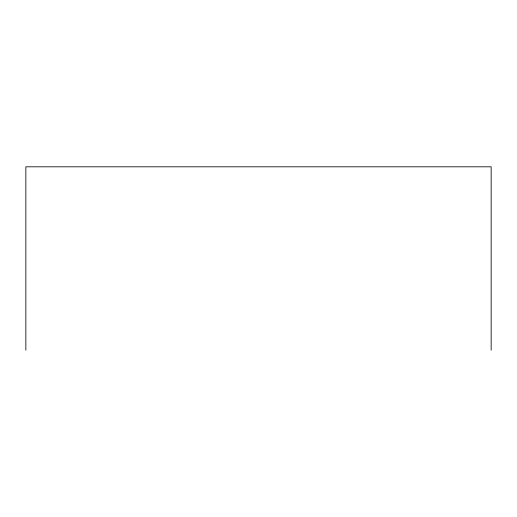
<?xml version="1.0" encoding="UTF-8"?>
<svg xmlns="http://www.w3.org/2000/svg" width="517" height="517" viewBox="0 0 517 517"><rect width="100%" height="100%" fill="white"/><g stroke="black" fill="none" stroke-linecap="round" stroke-linejoin="round"><path stroke-width="0.78" d="M491.15 350.19L491.15 166.81L25.85 166.81L25.85 350.19"/></g></svg>
